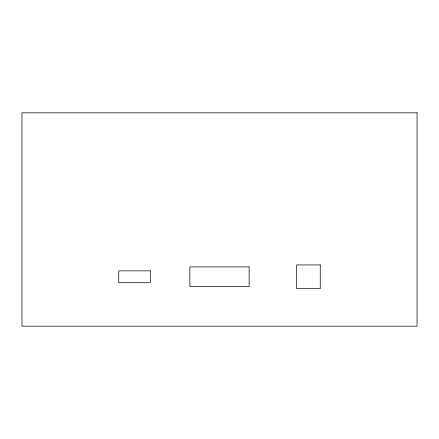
<?xml version="1.0" encoding="UTF-8"?>
<svg xmlns="http://www.w3.org/2000/svg" width="439" height="439" viewBox="0 0 439 439"><rect width="100%" height="100%" fill="white"/><g stroke="black" fill="none" stroke-linecap="round" stroke-linejoin="round"><path stroke-width="0.66" d="M417.05 112.823L21.95 112.823L21.95 326.177L417.05 326.177L417.05 112.823M320.25 264.936L296.544 264.936L296.544 288.642L320.25 288.642L320.25 264.936M249.132 266.912L189.867 266.912L189.867 286.667L249.132 286.667L249.132 266.912M150.357 270.863L118.749 270.863L118.749 282.716L150.357 282.716L150.357 270.863"/></g></svg>
